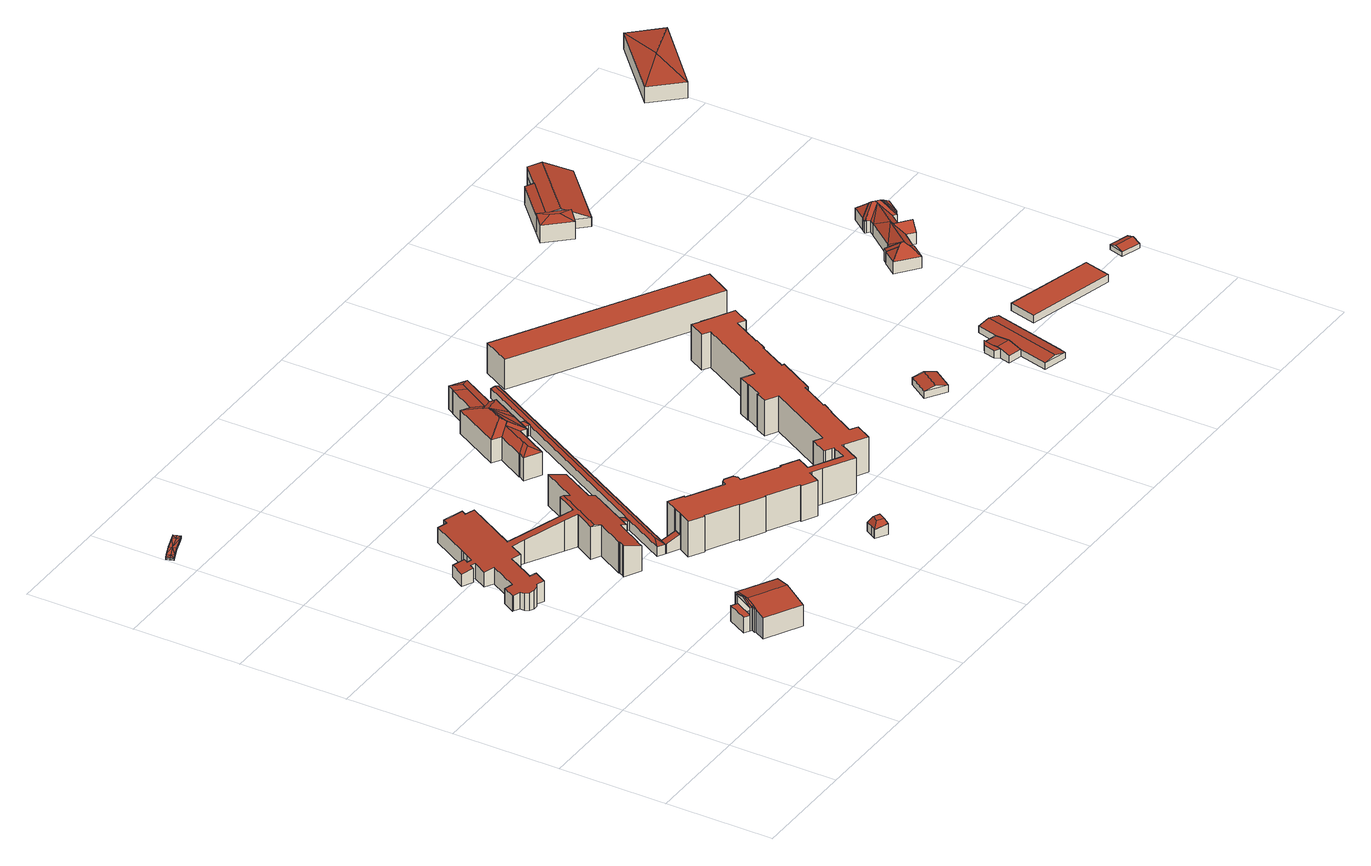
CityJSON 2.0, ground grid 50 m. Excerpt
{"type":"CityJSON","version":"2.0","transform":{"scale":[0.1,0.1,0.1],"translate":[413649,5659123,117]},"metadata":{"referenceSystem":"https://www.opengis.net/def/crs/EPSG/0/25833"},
"CityObjects":{
"building1":{"type":"Building","attributes":{"name":"Graf-Stauffenberg-Kaserne","Gemeindeschluessel":14612000,"Geometrietyp2DReferenz":"3000","function":"31001_3073","roofType":"9999"},"children":["building1-1","building1-2","building1-3","building1-4"]},
"building1-1":{"type":"BuildingPart","attributes":{"Dachtyp_tdc":"tdcGableRoof","Dachneigung":18.46,"QualitaetDacherkennung":8,"Geometrietyp2DReferenz":"3000","measuredHeight":13.12,"roofType":"3100"},"parents":["building1"],"geometry":[{"type":"MultiSurface","lod":"2","boundaries":[[[0,1,2,3,4]],[[5,6,7,8]],[[5,1,9]],[[1,0,10,11,9]],[[6,5,9,11,12]],[[4,3,13,8,7,14]]],"semantics":{"surfaces":[{"type":"WallSurface"},{"type":"RoofSurface"},{"type":"GroundSurface"}],"values":[0,0,0,1,1,2]}}]},
"building1-2":{"type":"BuildingPart","attributes":{"Dachtyp_tdc":"tdcPolyFlatRoof","Dachneigung":0,"QualitaetDacherkennung":58,"Geometrietyp2DReferenz":"3000","measuredHeight":7.45,"roofType":"1000"},"parents":["building1"],"geometry":[{"type":"MultiSurface","lod":"2","boundaries":[[[2,15,16,3]],[[15,17,18,16]],[[17,19,13,18]],[[19,17,15,2]],[[3,16,18,13]]],"semantics":{"surfaces":[{"type":"WallSurface"},{"type":"RoofSurface"},{"type":"GroundSurface"}],"values":[0,0,0,1,2]}}]},
"building1-3":{"type":"BuildingPart","attributes":{"Dachtyp_tdc":"tdcGableRoof","Dachneigung":10.48,"QualitaetDacherkennung":31,"Geometrietyp2DReferenz":"3000","measuredHeight":12.55,"roofType":"3100"},"parents":["building1"],"geometry":[{"type":"MultiSurface","lod":"2","boundaries":[[[20,21,22,23,24]],[[20,25,26,21]],[[25,27,0,4,26]],[[28,29,30,7,6]],[[31,10,27,25,20,24,32,33]],[[33,34,29,28,12,31]],[[35,36,22,21,26,4,14,7,30]],[[29,34,35,30]]],"semantics":{"surfaces":[{"type":"WallSurface"},{"type":"RoofSurface"},{"type":"GroundSurface"}],"values":[0,0,0,0,1,1,2,0]}}]},
"building1-4":{"type":"BuildingPart","attributes":{"Dachtyp_tdc":"tdcGableRoof","Dachneigung":10.81,"QualitaetDacherkennung":44,"Geometrietyp2DReferenz":"3000","measuredHeight":12.57,"roofType":"3100"},"parents":["building1"],"geometry":[{"type":"MultiSurface","lod":"2","boundaries":[[[34,37,38,35]],[[37,39,40,38]],[[39,41,42,40]],[[39,37,43]],[[37,34,33,44,43]],[[41,39,43,44,32,24]],[[35,38,40,42,22,36]]],"semantics":{"surfaces":[{"type":"WallSurface"},{"type":"RoofSurface"},{"type":"GroundSurface"}],"values":[0,0,0,0,1,1,2]}}]},
"building2":{"type":"Building","attributes":{"name":"Graf-Stauffenberg-Kaserne","Dachtyp_tdc":"tdcFreeFormRoof","Gemeindeschluessel":14612000,"Dachneigung":10.09,"QualitaetDacherkennung":14,"Geometrietyp2DReferenz":"3000","measuredHeight":16.01,"function":"31001_3073","roofType":"5000"},"geometry":[{"type":"Solid","lod":"2","boundaries":[[[[45,46,47,48]],[[46,49,50,47]],[[49,51,52,50]],[[51,53,54,52]],[[53,55,56,54]],[[55,57,58,56]],[[57,59,60,58]],[[59,61,62,60]],[[61,63,64,62]],[[63,65,66,64]],[[65,67,68,66]],[[67,69,70,68]],[[69,71,72,70]],[[71,73,74,72]],[[73,75,76,74]],[[75,77,78,76]],[[77,79,80,78]],[[79,81,82,80]],[[81,83,84,82]],[[83,85,86,84]],[[85,87,88,86]],[[87,89,90,88]],[[89,91,92,90]],[[91,93,94,92]],[[93,95,96,94]],[[95,97,98,96]],[[97,99,100,98]],[[99,101,102,100]],[[101,103,104,102]],[[103,105,106,104]],[[105,107,108,106]],[[107,109,110,108]],[[109,111,112,110]],[[111,113,114,112]],[[113,115,116,114]],[[115,117,118,116]],[[117,119,120,118]],[[119,121,122,120]],[[121,123,124,122]],[[123,125,126,124]],[[125,127,128,126]],[[127,129,130,128]],[[129,131,132,130]],[[131,133,134,132]],[[133,135,136,134]],[[135,137,138,136]],[[137,139,140,138]],[[139,141,142,140]],[[141,143,144,142]],[[143,145,146,144]],[[145,147,148,146]],[[147,149,150,148]],[[149,151,152,150]],[[151,153,154,152]],[[153,155,156,154]],[[155,157,158,156]],[[157,159,160,158]],[[159,161,162,160]],[[161,163,164,162]],[[163,165,166,164]],[[165,167,168,166]],[[167,169,170,168]],[[169,171,172,170]],[[171,173,174,172]],[[173,175,176,174]],[[175,177,178,176]],[[177,179,180,178]],[[179,181,182,180]],[[181,183,184,182]],[[183,185,186,184]],[[185,187,188,186]],[[187,189,190,188]],[[189,45,48,190]],[[157,155,153,151,149,147,145,143,141,139,137,135,133,131,191,192,171,169,167,165,163,161,159]],[[125,123,121,119,117,115,113,111,109,107,105,103,101,99,97,95,93,91,89,87,85,83,81,79,77,75,73,71,69,67,65,63,61,59,57,55,53,51,49,46,45,189,187,185,183,181,179,177,175,173,192,191,129,127]],[[131,129,191]],[[173,171,192]],[[48,47,50,52,54,56,58,60,62,64,66,68,70,72,74,76,78,80,82,84,86,88,90,92,94,96,98,100,102,104,106,108,110,112,114,116,118,120,122,124,126,128,130,132,134,136,138,140,142,144,146,148,150,152,154,156,158,160,162,164,166,168,170,172,174,176,178,180,182,184,186,188,190]]]],"semantics":{"surfaces":[{"type":"WallSurface"},{"type":"RoofSurface"},{"type":"GroundSurface"}],"values":[[0,0,0,0,0,0,0,0,0,0,0,0,0,0,0,0,0,0,0,0,0,0,0,0,0,0,0,0,0,0,0,0,0,0,0,0,0,0,0,0,0,0,0,0,0,0,0,0,0,0,0,0,0,0,0,0,0,0,0,0,0,0,0,0,0,0,0,0,0,0,0,0,0,1,1,0,0,2]]}}]},
"building3":{"type":"Building","attributes":{"Erfassungsdatum_Objekt":"2022-03-29","BodenHoehe":117.41,"gemHoehe":0,"BauwerkHoehe":1,"Breite":3.5,"Gemeindeschluessel":"14612000","Geometrietyp2DReferenz":"3000","measuredHeight":1,"function":"53001_1800"},"geometry":[{"type":"MultiSurface","lod":"2","boundaries":[[[193,194,195]],[[196,197,198]],[[199,200,198]],[[198,200,196]],[[197,196,201]],[[197,201,202]],[[202,201,203]],[[203,201,204]],[[204,201,205]],[[205,201,193]],[[205,193,206]],[[206,193,195]],[[206,195,207]],[[200,208,209]],[[200,209,196]],[[196,209,210]],[[196,210,201]],[[201,210,211]],[[201,211,212]],[[201,212,193]],[[194,213,195]],[[193,212,194]],[[200,214,215]],[[199,198,216]],[[199,216,214]],[[198,197,217]],[[198,217,216]],[[197,202,218]],[[197,218,217]],[[202,203,219]],[[202,219,218]],[[203,204,220]],[[203,220,219]],[[204,205,221]],[[204,221,220]],[[205,206,222]],[[205,222,221]],[[206,207,223]],[[206,223,222]],[[207,195,224]],[[207,224,223]],[[195,213,225]],[[195,225,224]],[[213,194,226]],[[213,226,225]],[[194,212,227]],[[194,227,226]],[[212,211,228]],[[212,228,227]],[[211,210,229]],[[211,229,228]],[[210,209,230]],[[210,230,229]],[[209,208,231]],[[209,231,230]],[[208,200,215]],[[208,215,231]],[[200,199,214]],[[216,217,232]],[[216,215,214]],[[232,215,216]],[[233,232,217]],[[218,233,217]],[[219,233,218]],[[220,233,219]],[[221,233,220]],[[234,233,221]],[[222,234,221]],[[224,234,222]],[[223,224,222]],[[230,231,215]],[[232,230,215]],[[229,230,232]],[[233,229,232]],[[228,229,233]],[[227,228,233]],[[234,227,233]],[[224,225,226]],[[226,227,234]],[[224,226,234]]],"semantics":{"surfaces":[{"type":"RoofSurface"},{"type":"WallSurface"},{"type":"GroundSurface"}],"values":[0,0,0,0,0,0,0,0,0,0,0,0,0,0,0,0,0,0,0,0,0,0,1,1,1,1,1,1,1,1,1,1,1,1,1,1,1,1,1,1,1,1,1,1,1,1,1,1,1,1,1,1,1,1,1,1,1,1,2,2,2,2,2,2,2,2,2,2,2,2,2,2,2,2,2,2,2,2,2,2]}}]},
"building4":{"type":"Building","attributes":{"name":"Graf-Stauffenberg-Kaserne","Dachtyp_tdc":"tdcFreeFormRoof","Gemeindeschluessel":14612000,"Dachneigung":62.07,"QualitaetDacherkennung":66,"Geometrietyp2DReferenz":"3000","measuredHeight":7.59,"function":"31001_3073","roofType":"5000"},"geometry":[{"type":"Solid","lod":"2","boundaries":[[[[235,236,237,238]],[[236,239,240,237]],[[239,241,242,240]],[[241,243,244,242]],[[243,245,246,244]],[[245,235,238,246]],[[245,243,247,248,249]],[[249,248,250,235]],[[250,251,241,239,236,235]],[[251,247,243,241]],[[248,247,251,250]],[[235,245,249]],[[238,237,240,242,244,246]]]],"semantics":{"surfaces":[{"type":"WallSurface"},{"type":"RoofSurface"},{"type":"GroundSurface"}],"values":[[0,0,0,0,0,0,1,1,1,1,1,0,2]]}}]},
"building5":{"type":"Building","attributes":{"name":"Graf-Stauffenberg-Kaserne","Gemeindeschluessel":14612000,"Geometrietyp2DReferenz":"3000","function":"31001_3073","roofType":"9999"},"children":["building5-1","building5-2","building5-3","building5-4"]},
"building5-1":{"type":"BuildingPart","attributes":{"Dachtyp_tdc":"tdcHipAndGableRoof","Dachneigung":10.35,"QualitaetDacherkennung":25,"Geometrietyp2DReferenz":"3000","measuredHeight":5.09,"roofType":"5000"},"parents":["building5"],"geometry":[{"type":"MultiSurface","lod":"2","boundaries":[[[252,253,254]],[[252,255,256,253]],[[257,258,259,260]],[[258,261,262,259]],[[261,263,264,262]],[[263,265,266,264]],[[265,267,268,269,266]],[[270,271,272,273,274]],[[271,275,276,272]],[[275,277,278,276]],[[277,279,278]],[[275,271,270,280]],[[270,267,265,263,280]],[[263,261,258,257,255,252,277,275,280]],[[253,256,260,259,262,264,266,269,273,272,276,278]]],"semantics":{"surfaces":[{"type":"WallSurface"},{"type":"RoofSurface"},{"type":"GroundSurface"}],"values":[0,0,0,0,0,0,0,0,0,0,0,1,1,1,2]}}]},
"building5-2":{"type":"BuildingPart","attributes":{"Dachtyp_tdc":"tdcPolyFlatRoof","Dachneigung":18.7,"QualitaetDacherkennung":58,"Geometrietyp2DReferenz":"3000","measuredHeight":6.61,"roofType":"2100"},"parents":["building5"],"geometry":[{"type":"MultiSurface","lod":"2","boundaries":[[[279,281,282,278]],[[281,283,146,282]],[[283,284,144,146]],[[284,285,286,144]],[[285,254,253,286]],[[254,285,284,283,281,279]],[[282,146,144,286,253,278]]],"semantics":{"surfaces":[{"type":"WallSurface"},{"type":"RoofSurface"},{"type":"GroundSurface"}],"values":[0,0,0,0,0,1,2]}}]},
"building5-3":{"type":"BuildingPart","attributes":{"Dachtyp_tdc":"tdcPolyFlatRoof","Dachneigung":21.17,"QualitaetDacherkennung":40,"Geometrietyp2DReferenz":"3000","measuredHeight":6.99,"roofType":"2100"},"parents":["building5"],"geometry":[{"type":"MultiSurface","lod":"2","boundaries":[[[287,288,289,290]],[[288,291,272,289]],[[268,292,293,269]],[[292,294,295,293]],[[294,287,290,295]],[[294,292,268,274,291,288,287]],[[290,289,272,273,269,293,295]]],"semantics":{"surfaces":[{"type":"WallSurface"},{"type":"RoofSurface"},{"type":"GroundSurface"}],"values":[0,0,0,0,0,1,2]}}]},
"building5-4":{"type":"BuildingPart","attributes":{"Dachtyp_tdc":"tdcFreeFormRoof","Dachneigung":35.85,"QualitaetDacherkennung":24,"Geometrietyp2DReferenz":"3000","measuredHeight":6.36,"roofType":"5000"},"parents":["building5"],"geometry":[{"type":"MultiSurface","lod":"2","boundaries":[[[296,297,298,299]],[[297,300,257,260,298]],[[301,302,303,256,255]],[[302,304,305,303]],[[304,296,299,305]],[[300,297,296,306,307]],[[306,296,304]],[[304,302,301,307,306]],[[307,301,300]],[[299,298,260,256,303,305]]],"semantics":{"surfaces":[{"type":"WallSurface"},{"type":"RoofSurface"},{"type":"GroundSurface"}],"values":[0,0,0,0,0,1,1,1,1,2]}}]},
"building6":{"type":"Building","attributes":{"name":"Graf-Stauffenberg-Kaserne","Dachtyp_tdc":"tdcFreeFormRoof","Gemeindeschluessel":14612000,"Dachneigung":22.33,"QualitaetDacherkennung":80,"Geometrietyp2DReferenz":"3000","measuredHeight":14.55,"function":"31001_3073","roofType":"5000"},"geometry":[{"type":"Solid","lod":"2","boundaries":[[[[308,309,310,311]],[[309,312,313,310]],[[312,314,315,313]],[[314,316,317,315]],[[316,318,319,317]],[[318,320,321,319]],[[320,322,323,321]],[[322,324,325,323]],[[324,326,327,325]],[[326,328,329,327]],[[328,330,331,329]],[[330,332,333,331]],[[332,334,335,333]],[[334,336,337,335]],[[336,338,339,337]],[[338,340,341,339]],[[340,342,343,341]],[[342,344,345,343]],[[344,346,347,345]],[[346,308,311,347]],[[348,349,346,344]],[[348,344,342]],[[350,351,349,348,342,340]],[[352,336,332]],[[352,338,336]],[[352,353,338]],[[353,352,354]],[[338,353,355]],[[356,352,328,326]],[[357,358,359,360,361,356,326,324]],[[357,324,322]],[[358,357,322,320]],[[359,358,320,318]],[[360,359,318,316]],[[361,360,316,314]],[[354,352,356,361,314,312]],[[353,354,312,309]],[[351,350,355,353,309,308]],[[349,351,308,346]],[[311,310,313,315,317,319,321,323,325,327,329,331,333,335,337,339,341,343,345,347]],[[355,350,340,338]],[[328,332,330]],[[332,336,334]],[[352,332,328]]]],"semantics":{"surfaces":[{"type":"WallSurface"},{"type":"RoofSurface"},{"type":"GroundSurface"}],"values":[[0,0,0,0,0,0,0,0,0,0,0,0,0,0,0,0,0,0,0,0,1,1,1,1,1,1,1,1,1,1,1,1,1,1,1,1,1,1,1,2,1,1,1,1]]}}]},
"building7":{"type":"Building","attributes":{"name":"Graf-Stauffenberg-Kaserne","Dachtyp_tdc":"tdcPolyFlatRoof","Gemeindeschluessel":14612000,"Dachneigung":0,"QualitaetDacherkennung":4,"Geometrietyp2DReferenz":"3000","measuredHeight":17.07,"function":"31001_3073","roofType":"1000"},"geometry":[{"type":"Solid","lod":"2","boundaries":[[[[362,363,364,365]],[[363,366,367,364]],[[366,368,369,367]],[[368,370,371,369]],[[370,372,373,371]],[[372,374,375,373]],[[374,376,377,375]],[[376,378,379,377]],[[378,380,381,379]],[[380,382,383,381]],[[382,384,385,383]],[[384,386,387,385]],[[386,388,389,387]],[[388,390,391,389]],[[390,392,393,391]],[[392,394,395,393]],[[394,396,397,395]],[[396,398,399,397]],[[398,400,401,399]],[[400,402,403,401]],[[402,404,405,403]],[[404,406,407,405]],[[406,408,409,407]],[[408,410,411,409]],[[410,412,413,411]],[[412,414,415,413]],[[414,416,417,415]],[[416,418,419,417]],[[418,420,421,419]],[[420,422,423,421]],[[422,424,425,423]],[[424,426,427,425]],[[426,428,429,427]],[[428,430,431,429]],[[430,432,433,431]],[[432,434,435,433]],[[434,436,437,435]],[[436,438,439,437]],[[438,440,441,439]],[[440,442,443,441]],[[442,444,445,443]],[[444,446,447,445]],[[446,448,449,447]],[[448,450,451,449]],[[452,453,454,455]],[[453,456,457,454]],[[456,458,459,457]],[[458,460,461,459]],[[460,462,463,461]],[[462,464,465,463]],[[464,466,467,465]],[[466,468,469,467]],[[468,470,471,469]],[[470,472,473,471]],[[472,474,475,473]],[[474,476,477,475]],[[476,478,479,477]],[[478,480,481,479]],[[480,482,483,481]],[[482,484,485,483]],[[484,486,487,485]],[[486,488,489,487]],[[488,490,491,489]],[[490,492,493,491]],[[492,494,495,493]],[[494,496,497,495]],[[496,498,499,497]],[[498,500,501,499]],[[500,502,503,501]],[[502,504,505,503]],[[504,506,507,505]],[[506,508,509,507]],[[508,510,511,509]],[[510,512,513,511]],[[512,514,515,513]],[[514,516,517,515]],[[516,518,519,517]],[[518,362,365,519]],[[518,516,514,512,510,508,506,504,502,500,498,496,494,492,490,488,486,484,482,480,478,476,474,472,470,468,466,464,462,460,458,456,453,452,450,448,446,444,442,440,438,436,434,432,430,428,426,424,422,420,418,416,414,412,410,408,406,404,402,400,398,396,394,392,390,388,386,384,382,380,378,376,374,372,370,368,366,363,362]],[[365,364,367,369,371,373,375,377,379,381,383,385,387,389,391,393,395,397,399,401,403,405,407,409,411,413,415,417,419,421,423,425,427,429,431,433,435,437,439,441,443,445,447,449,451,455,454,457,459,461,463,465,467,469,471,473,475,477,479,481,483,485,487,489,491,493,495,497,499,501,503,505,507,509,511,513,515,517,519]],[[450,452,455,451]]]],"semantics":{"surfaces":[{"type":"WallSurface"},{"type":"RoofSurface"},{"type":"GroundSurface"}],"values":[[0,0,0,0,0,0,0,0,0,0,0,0,0,0,0,0,0,0,0,0,0,0,0,0,0,0,0,0,0,0,0,0,0,0,0,0,0,0,0,0,0,0,0,0,0,0,0,0,0,0,0,0,0,0,0,0,0,0,0,0,0,0,0,0,0,0,0,0,0,0,0,0,0,0,0,0,0,0,1,2,0]]}}]},
"building8":{"type":"Building","attributes":{"Dachtyp_tdc":"tdcGableRoof","Gemeindeschluessel":14612000,"Dachneigung":14.81,"QualitaetDacherkennung":87,"Geometrietyp2DReferenz":"3000","measuredHeight":4.74,"function":"31001_9998","roofType":"3100"},"geometry":[{"type":"Solid","lod":"2","boundaries":[[[[520,521,522,523]],[[521,524,525,522]],[[524,526,527,525]],[[526,520,523,527]],[[524,521,528]],[[520,526,529]],[[521,520,529,528]],[[526,524,528,529]],[[523,522,525,527]]]],"semantics":{"surfaces":[{"type":"WallSurface"},{"type":"RoofSurface"},{"type":"GroundSurface"}],"values":[[0,0,0,0,0,0,1,1,2]]}}]},
"building9":{"type":"Building","attributes":{"name":"Graf-Stauffenberg-Kaserne","Dachtyp_tdc":"tdcPolyFlatRoof","Gemeindeschluessel":14612000,"Dachneigung":0,"QualitaetDacherkennung":67,"Geometrietyp2DReferenz":"3000","measuredHeight":14.43,"function":"31001_3073","roofType":"1000"},"geometry":[{"type":"Solid","lod":"2","boundaries":[[[[530,531,532,533]],[[531,534,535,532]],[[534,536,537,535]],[[536,530,533,537]],[[536,534,531,530]],[[533,532,535,537]]]],"semantics":{"surfaces":[{"type":"WallSurface"},{"type":"RoofSurface"},{"type":"GroundSurface"}],"values":[[0,0,0,0,1,2]]}}]},
"building10":{"type":"Building","attributes":{"Gemeindeschluessel":14612000,"Geometrietyp2DReferenz":"3000","function":"31001_9998","roofType":"9999"},"children":["building10-1","building10-2"]},
"building10-1":{"type":"BuildingPart","attributes":{"Dachtyp_tdc":"tdcPolyFlatRoof","Dachneigung":19.86,"QualitaetDacherkennung":62,"Geometrietyp2DReferenz":"3000","measuredHeight":4.13,"roofType":"2100"},"parents":["building10"],"geometry":[{"type":"MultiSurface","lod":"2","boundaries":[[[538,539,540,541]],[[539,542,543,540]],[[542,544,545,546,543]],[[544,542,539,538,547,548]],[[541,540,543,546,549]]],"semantics":{"surfaces":[{"type":"WallSurface"},{"type":"RoofSurface"},{"type":"GroundSurface"}],"values":[0,0,0,1,2]}}]},
"building10-2":{"type":"BuildingPart","attributes":{"Dachtyp_tdc":"tdcGableRoof","Dachneigung":10.51,"QualitaetDacherkennung":63,"Geometrietyp2DReferenz":"3000","measuredHeight":4.78,"roofType":"3100"},"parents":["building10"],"geometry":[{"type":"MultiSurface","lod":"2","boundaries":[[[550,551,552,553]],[[551,554,555,552]],[[554,556,538,541,555]],[[545,557,558,546]],[[557,550,553,558]],[[559,556,554,551,550]],[[550,557,545,548,559]],[[553,552,555,541,549,546,558]]],"semantics":{"surfaces":[{"type":"WallSurface"},{"type":"RoofSurface"},{"type":"GroundSurface"}],"values":[0,0,0,0,0,1,1,2]}}]},
"building11":{"type":"Building","attributes":{"Dachtyp_tdc":"tdcGableRoof","Gemeindeschluessel":14612000,"Dachneigung":10.54,"QualitaetDacherkennung":86,"Geometrietyp2DReferenz":"3000","measuredHeight":4.33,"function":"31001_9998","roofType":"3100"},"geometry":[{"type":"Solid","lod":"2","boundaries":[[[[551,557,560,561]],[[557,562,563,560]],[[562,564,565,563]],[[564,566,567,565]],[[566,568,569,567]],[[568,570,571,569]],[[570,551,561,571]],[[557,551,570,572,573,562]],[[566,564,573,572,568]],[[572,570,568]],[[562,573,564]],[[561,560,563,565,567,569,571]]]],"semantics":{"surfaces":[{"type":"WallSurface"},{"type":"RoofSurface"},{"type":"GroundSurface"}],"values":[[0,0,0,0,0,0,0,1,1,0,0,2]]}}]},
"building12":{"type":"Building","attributes":{"Dachtyp_tdc":"tdcPolyFlatRoof","Gemeindeschluessel":14612000,"Dachneigung":0,"QualitaetDacherkennung":36,"Geometrietyp2DReferenz":"3000","measuredHeight":3.58,"function":"31001_9998","roofType":"1000"},"geometry":[{"type":"Solid","lod":"2","boundaries":[[[[574,575,576,577]],[[575,578,579,576]],[[578,580,581,579]],[[580,574,577,581]],[[580,578,575,574]],[[577,576,579,581]]]],"semantics":{"surfaces":[{"type":"WallSurface"},{"type":"RoofSurface"},{"type":"GroundSurface"}],"values":[[0,0,0,0,1,2]]}}]},
"building13":{"type":"Building","attributes":{"name":"Graf-Stauffenberg-Kaserne","Gemeindeschluessel":14612000,"Geometrietyp2DReferenz":"3000","function":"31001_3073","roofType":"9999"},"children":["building13-1","building13-2","building13-3"]},
"building13-1":{"type":"BuildingPart","attributes":{"Dachtyp_tdc":"tdcGableRoof","Dachneigung":25.52,"QualitaetDacherkennung":12,"Geometrietyp2DReferenz":"3000","measuredHeight":10.32,"roofType":"3100"},"parents":["building13"],"geometry":[{"type":"MultiSurface","lod":"2","boundaries":[[[582,583,584,585]],[[583,586,587,584]],[[586,588,589,587]],[[588,590,591,589]],[[592,593,594,595,596,597]],[[586,596,595,598,599,588]],[[588,599,590]],[[583,597,596,586]],[[585,584,587,589,591,600]],[[582,592,597,583]]],"semantics":{"surfaces":[{"type":"WallSurface"},{"type":"RoofSurface"},{"type":"GroundSurface"}],"values":[0,0,0,0,1,1,0,0,2,0]}}]},
"building13-2":{"type":"BuildingPart","attributes":{"Dachtyp_tdc":"tdcPolyFlatRoof","Dachneigung":14.81,"QualitaetDacherkennung":75,"Geometrietyp2DReferenz":"3000","measuredHeight":9.48,"roofType":"2100"},"parents":["building13"],"geometry":[{"type":"MultiSurface","lod":"2","boundaries":[[[601,602,603,604]],[[602,605,592,582,585,603]],[[605,602,601,606,607]],[[600,604,603,585]]],"semantics":{"surfaces":[{"type":"WallSurface"},{"type":"RoofSurface"},{"type":"GroundSurface"}],"values":[0,0,1,2]}}]},
"building13-3":{"type":"BuildingPart","attributes":{"Dachtyp_tdc":"tdcHipRoof","Dachneigung":14.86,"QualitaetDacherkennung":52,"Geometrietyp2DReferenz":"3000","measuredHeight":9.8,"roofType":"3200"},"parents":["building13"],"geometry":[{"type":"MultiSurface","lod":"2","boundaries":[[[608,609,610,611]],[[609,612,601,604,610]],[[613,608,611,591,590,599]],[[612,609,614]],[[608,613,615]],[[609,608,615,614]],[[613,598,594,616,606,612,614,615]],[[611,610,604,600,591]]],"semantics":{"surfaces":[{"type":"WallSurface"},{"type":"RoofSurface"},{"type":"GroundSurface"}],"values":[0,0,0,1,1,1,1,2]}}]},
"building14":{"type":"Building","attributes":{"Dachtyp_tdc":"tdcFreeFormRoof","Gemeindeschluessel":14612000,"Dachneigung":44.05,"QualitaetDacherkennung":4,"Geometrietyp2DReferenz":"3000","measuredHeight":10.69,"function":"31001_9998","roofType":"5000"},"geometry":[{"type":"Solid","lod":"2","boundaries":[[[[617,618,619,620]],[[618,621,622,619]],[[621,623,624,622]],[[623,625,626,624]],[[625,627,628,626]],[[627,629,630,628]],[[629,631,632,630]],[[631,633,634,632]],[[633,635,636,634]],[[635,637,638,636]],[[637,639,640,638]],[[639,641,642,640]],[[641,643,644,642]],[[643,645,646,644]],[[645,647,648,646]],[[647,649,650,648]],[[649,651,652,650]],[[651,653,654,652]],[[655,656,657,658]],[[656,659,660,657]],[[659,661,662,660]],[[661,617,620,662]],[[663,664,665,659,656]],[[663,656,655]],[[666,667,664,663,655,668]],[[669,666,668]],[[669,670,666]],[[669,671,670]],[[653,672,673,654]],[[672,669,674,673]],[[669,668,675,674]],[[668,655,658,675]],[[672,671,669]],[[672,676,671]],[[676,672,653]],[[677,678,679,676,653,651]],[[677,651,649]],[[680,678,677,649,647]],[[681,680,647,645]],[[681,645,643]],[[682,683,679,678,680,681,643,641]],[[682,641,639]],[[683,682,639,637]],[[671,676,679,683,637,635]],[[684,685,670,671,635,633]],[[685,684,631,629]],[[667,666,670,685,629,627]],[[686,667,627,625]],[[687,686,625,623]],[[688,687,623,621]],[[688,621,618]],[[665,689,661,659]],[[631,684,633]],[[620,619,622,624,626,628,630,632,634,636,638,640,642,644,646,648,650,652,654,673,674,675,658,657,660,662]],[[689,665,664,667,686,687,688,618,617]],[[689,617,661]]]],"semantics":{"surfaces":[{"type":"WallSurface"},{"type":"RoofSurface"},{"type":"GroundSurface"}],"values":[[0,0,0,0,0,0,0,0,0,0,0,0,0,0,0,0,0,0,0,0,0,0,1,1,1,1,1,1,0,0,0,0,1,1,1,1,1,1,1,1,1,1,1,1,1,1,1,1,1,1,1,1,0,2,1,1]]}}]},
"building15":{"type":"Building","attributes":{"Dachtyp_tdc":"tdcGableRoof","Gemeindeschluessel":14612000,"Dachneigung":19.53,"QualitaetDacherkennung":78,"Geometrietyp2DReferenz":"3000","measuredHeight":3.56,"function":"31001_9998","roofType":"3100"},"geometry":[{"type":"Solid","lod":"2","boundaries":[[[[690,691,692,693]],[[694,695,696]],[[691,690,697]],[[695,691,697,696]],[[690,694,696,697]],[[692,698,699,693]],[[691,695,698,692]],[[695,694,699,698]],[[694,690,693,699]]]],"semantics":{"surfaces":[{"type":"WallSurface"},{"type":"RoofSurface"},{"type":"GroundSurface"}],"values":[[0,0,0,1,1,2,0,0,0]]}}]},
"building16":{"type":"Building","attributes":{"name":"Graf-Stauffenberg-Kaserne","Dachtyp_tdc":"tdcTentRoof","Gemeindeschluessel":14612000,"Dachneigung":13.12,"QualitaetDacherkennung":36,"Geometrietyp2DReferenz":"3000","measuredHeight":9.69,"function":"31001_3073","roofType":"3500"},"geometry":[{"type":"Solid","lod":"2","boundaries":[[[[700,701,702,703]],[[701,704,705,702]],[[704,706,707,705]],[[706,700,703,707]],[[701,700,708]],[[704,701,708]],[[706,704,708]],[[700,706,708]],[[703,702,705,707]]]],"semantics":{"surfaces":[{"type":"WallSurface"},{"type":"RoofSurface"},{"type":"GroundSurface"}],"values":[[0,0,0,0,1,1,1,1,2]]}}]}
},
"vertices":[
[454,165,358],[449,168,358],[449,168,322],[449,168,248],[454,165,248],[506,270,359],[511,268,359],[511,268,248],[506,270,248],[477,218,379],[469,192,369],[482,216,379],[503,254,364],[499,258,248],[480,212,248],
[422,183,322],[422,183,248],[471,273,322],[471,273,248],[499,258,322],
[446,147,360],[446,147,248],[451,144,248],[451,144,352],[451,144,360],[456,164,364],[456,164,248],[454,165,364],[511,268,362],[517,280,359],[517,280,248],[480,212,373],[465,168,365],[487,208,373],[525,276,359],[525,276,248],[487,208,248],
[689,184,359],[689,184,248],[588,2,349],[588,2,248],[423,93,349],[423,93,248],[651,115,373],[486,206,373],
[205,1076,361],[190,1050,361],[190,1050,266],[205,1076,266],[210,1038,365],[210,1038,266],[215,1035,366],[215,1035,266],[183,978,366],[183,978,266],[153,995,359],[153,995,266],[136,984,358],[136,984,266],[116,984,355],[116,984,266],[97,995,351],[97,995,266],[86,1012,348],[86,1012,266],[85,1033,346],[85,1033,266],[58,1049,340],[58,1049,266],[56,1049,340],[56,1049,266],[88,1107,340],[88,1107,266],[120,1090,346],[120,1090,266],[190,1216,346],[190,1216,266],[150,1239,338],[150,1239,266],[186,1304,338],[186,1304,266],[168,1315,334],[168,1315,266],[157,1295,334],[157,1295,266],[109,1321,324],[109,1321,266],[147,1387,325],[147,1387,266],[195,1360,334],[195,1360,266],[184,1340,334],[184,1340,266],[201,1331,338],[201,1331,266],[218,1361,338],[218,1361,266],[231,1384,338],[231,1384,266],[240,1400,338],[240,1400,266],[336,1569,338],[336,1569,266],[352,1560,342],[352,1560,266],[373,1549,346],[373,1549,266],[377,1557,346],[377,1557,266],[384,1570,346],[384,1570,266],[459,1529,361],[459,1529,266],[447,1506,361],[447,1506,266],[483,1486,368],[483,1486,266],[353,1256,368],[353,1256,266],[351,1251,368],[351,1251,266],[402,1222,379],[402,1222,266],[564,1131,412],[564,1131,266],[617,1101,422],[617,1101,266],[619,1106,423],[619,1106,266],[671,1194,423],[671,1194,266],[711,1171,416],[711,1171,266],[798,1326,415],[798,1326,266],[872,1285,388],[872,1285,266],[785,1129,388],[785,1129,266],[814,1114,377],[814,1114,266],[765,1027,377],[765,1027,266],[762,1020,377],[762,1020,266],[743,987,377],[743,987,266],[740,980,377],[740,980,266],[692,895,377],[692,895,266],[666,908,387],[666,908,266],[658,894,387],[658,894,266],[595,784,387],[595,784,266],[593,785,388],[593,785,266],[576,755,388],[576,755,266],[503,796,415],[503,796,266],[508,804,415],[508,804,266],[518,822,415],[518,822,266],[520,827,415],[520,827,266],[518,828,416],[518,828,266],[588,952,416],[588,952,266],[546,976,422],[546,976,266],[595,1063,422],[595,1063,266],[598,1068,422],[598,1068,266],[546,1098,412],[546,1098,266],[384,1189,379],[384,1189,266],[332,1218,368],[332,1218,266],[329,1213,368],[329,1213,266],[297,1156,368],[297,1156,266],[261,1177,361],[261,1177,266],[684,1186,426],[562,967,426],
[150,2687,14],[172,2676,14],[169,2694,14],[32,2643,14],[28,2660,14],[9,2652,14],[7,2651,14],[14,2635,14],[84,2665,14],[77,2681,14],[78,2681,14],[79,2681,14],[142,2703,14],[161,2710,14],[163,2710,14],[20,2619,14],[23,2620,14],[41,2628,14],[90,2648,14],[153,2670,14],[174,2677,14],[7,2651,4],[14,2635,4],[9,2652,4],[28,2660,4],[77,2681,4],[78,2681,4],[79,2681,4],[142,2703,4],[161,2710,4],[163,2710,4],[169,2694,4],[174,2677,4],[172,2676,4],[153,2670,4],[90,2648,4],[41,2628,4],[23,2620,4],[20,2619,4],[32,2643,4],[84,2665,4],[150,2687,4],
[1262,70,309],[1265,75,309],[1265,75,267],[1262,70,267],[1276,93,309],[1276,93,267],[1294,123,309],[1294,123,267],[1347,91,318],[1347,91,267],[1316,39,318],[1316,39,267],[1330,86,342],[1311,54,342],[1315,39,320],[1284,73,342],[1301,101,342],
[827,984,313],[827,984,266],[827,984,307],[1200,1651,313],[1200,1651,266],[1218,1684,313],[1218,1683,313],[1218,1683,266],[1218,1684,266],[1355,1929,313],[1355,1929,266],[1374,1918,317],[1374,1918,266],[1387,1911,312],[1387,1911,266],[751,769,312],[751,769,310],[751,769,266],[733,738,312],[733,737,312],[733,737,266],[733,738,266],[733,738,310],[700,756,313],[700,756,266],[809,952,313],[809,952,266],[809,952,307],[747,794,317],
[802,956,310],[802,956,266],[743,987,333],[762,1020,333],[820,988,310],[820,988,266],
[794,705,336],[739,734,312],[739,734,266],[794,705,266],[733,737,310],[756,766,312],[756,766,266],[811,736,336],[811,736,266],
[1152,1721,317],[1212,1687,317],[1212,1687,266],[1152,1721,266],[1218,1684,317],[1200,1651,317],[1194,1655,317],[1194,1655,266],[1133,1688,317],[1133,1688,266],[1151,1700,330],[1193,1677,330],
[909,1529,384],[979,1653,384],[979,1653,273],[909,1529,273],[937,1677,384],[937,1677,273],[1060,1896,384],[1060,1896,273],[1101,1873,384],[1101,1873,273],[1170,1997,384],[1170,1997,273],[1172,1996,384],[1172,1996,273],[1190,2027,384],[1190,2027,273],[1264,1985,384],[1264,1985,273],[1176,1829,384],[1176,1829,273],[1204,1814,384],[1204,1814,273],[1156,1729,384],[1156,1729,273],[1152,1721,384],[1152,1721,273],[1133,1688,384],[1133,1688,273],[1129,1680,384],[1129,1680,273],[1081,1595,384],[1081,1595,273],[1054,1610,384],[1054,1610,273],[967,1456,384],[967,1456,273],[893,1497,384],[893,1497,273],[911,1528,384],[911,1528,273],[951,1513,402],[968,1544,402],[1037,1669,402],[968,1546,402],[1091,1781,418],[1059,1676,409],[1050,1708,418],[1058,1675,409],[1085,1803,412],[1206,1969,402],[1188,1938,402],[1187,1937,402],[1117,1814,402],[1086,1805,412],
[1747,564,438],[1674,435,438],[1674,435,267],[1747,564,267],[1709,415,438],[1709,415,267],[1668,341,438],[1668,341,267],[1569,396,438],[1569,396,267],[1561,400,438],[1561,400,267],[1508,304,438],[1508,304,267],[1373,380,438],[1373,380,267],[1330,403,438],[1330,403,267],[1319,409,438],[1319,409,267],[1315,402,438],[1315,402,267],[1287,352,438],[1287,352,267],[1219,389,438],[1219,389,267],[1222,396,438],[1222,396,267],[1080,475,438],[1080,475,267],[1078,471,438],[1078,471,267],[972,530,438],[972,530,267],[975,535,438],[975,535,267],[832,615,438],[832,615,267],[828,608,438],[828,608,267],[760,646,438],[760,646,267],[789,697,438],[789,697,267],[794,705,438],[794,705,267],[811,736,438],[811,736,267],[814,742,438],[814,742,267],[844,795,438],[844,795,267],[912,756,438],[912,756,267],[909,751,438],[909,751,267],[1073,658,438],[1073,658,267],[1085,678,438],[1085,678,267],[1102,682,438],[1102,682,267],[1140,661,438],[1140,661,267],[1144,642,438],[1144,642,267],[1134,624,438],[1134,624,267],[1299,532,438],[1299,532,267],[1303,539,438],[1303,539,267],[1381,495,438],[1381,495,267],[1354,446,438],[1354,446,267],[1349,437,438],[1349,437,267],[1424,394,438],[1424,394,267],[1493,356,438],[1493,356,267],[1523,410,438],[1523,410,267],[1528,418,438],[1528,418,267],[1520,423,438],[1520,423,267],[1492,438,438],[1492,438,267],[1485,442,438],[1527,517,438],[1527,517,267],[1485,442,267],[1565,496,438],[1565,496,267],[1738,806,438],[1738,806,267],[1680,837,438],[1680,837,267],[1707,887,438],[1707,887,267],[1712,884,438],[1712,884,267],[1750,954,438],[1750,954,267],[1746,956,438],[1746,956,267],[1773,1004,438],[1773,1004,267],[1831,973,438],[1831,973,267],[2003,1283,438],[2003,1283,267],[1967,1303,438],[1967,1303,267],[2009,1378,438],[2009,1378,267],[2043,1359,438],[2043,1359,267],[2051,1355,438],[2051,1355,267],[2087,1335,438],[2087,1335,267],[2190,1278,438],[2190,1278,267],[2173,1249,438],[2173,1249,267],[2164,1232,438],[2164,1232,267],[2148,1203,438],[2148,1203,267],[2113,1222,438],[2113,1222,267],[2109,1216,438],[2109,1216,267],[2041,1093,438],[2041,1093,267],[2045,1091,438],[2045,1091,267],[2015,1038,438],[2015,1038,267],[2011,1041,438],[2011,1041,267],[1940,912,438],[1940,912,267],[1951,906,438],[1951,906,267],[1858,739,438],[1858,739,267],[1847,745,438],[1847,745,267],[1776,618,438],[1776,618,267],[1780,615,438],[1780,615,267],[1750,562,438],[1750,562,267],
[2167,378,363],[2230,471,363],[2230,471,329],[2167,378,329],[2320,410,362],[2320,410,329],[2257,318,362],[2257,318,329],[2273,442,377],[2211,349,377],
[2385,1516,424],[2315,1393,424],[2315,1393,280],[2385,1516,280],[1420,1902,424],[1420,1902,280],[1490,2025,424],[1490,2025,280],
[2556,253,389],[2543,273,382],[2543,273,347],[2556,253,347],[2556,325,382],[2556,325,347],[2579,342,389],[2579,342,381],[2579,342,347],[2560,268,389],[2568,302,389],[2560,268,347],
[2624,251,395],[2608,187,381],[2608,187,347],[2624,251,347],[2543,203,381],[2543,203,347],[2556,253,392],[2643,325,381],[2643,325,347],[2560,268,395],
[2643,325,349],[2608,187,349],[2668,421,381],[2668,421,349],[2778,393,380],[2778,393,349],[2692,59,380],[2692,59,349],[2683,23,380],[2683,23,349],[2573,52,381],[2573,52,349],[2629,37,392],[2724,407,392],
[3255,162,385],[2843,267,385],[2843,267,349],[3255,162,349],[2874,391,385],[2874,391,349],[3287,286,385],[3287,286,349],
[2637,2490,339],[2732,2579,339],[2732,2579,296],[2637,2490,296],[2862,2440,339],[2862,2440,296],[2607,2203,339],[2607,2203,296],[2550,2264,339],[2550,2264,296],[2637,2490,386],[2477,2342,386],[2489,2329,390],[2520,2296,400],[2775,2534,400],[2732,2579,386],[2534,2281,390],[2550,2264,379],[2477,2342,296],
[2451,2370,381],[2611,2519,381],[2611,2519,296],[2451,2370,296],[2637,2490,391],[2474,2346,390],[2477,2342,391],
[2493,2211,381],[2395,2317,381],[2395,2317,296],[2493,2211,296],[2451,2370,390],[2550,2264,390],[2467,2315,394],[2496,2283,394],[2477,2342,390],
[3142,1284,392],[3259,1193,392],[3259,1193,336],[3142,1284,336],[3208,1129,392],[3208,1129,336],[3204,1132,392],[3204,1132,336],[3190,1114,392],[3190,1114,336],[3172,1127,392],[3172,1127,336],[3129,1071,392],[3129,1071,336],[3165,1043,392],[3165,1043,336],[3116,981,392],[3116,981,336],[3079,1010,392],[3079,1010,336],[3024,940,392],[3024,940,336],[3027,937,392],[3027,937,336],[2976,872,392],[2976,872,336],[2879,949,392],[2879,949,336],[2929,1014,392],[2929,1014,336],[2931,1013,392],[2931,1013,336],[2945,1031,392],[2945,1031,336],[2949,1029,392],[2949,1029,336],[2965,1016,392],[2965,1016,336],[3082,1197,392],[3078,1200,392],[3078,1200,336],[3082,1197,336],[3092,1218,392],[3092,1218,336],[3091,1219,392],[3091,1219,336],[3085,1201,396],[3152,1209,443],[3151,1224,433],[3163,1193,437],[3162,1202,443],[3097,1185,392],[3079,1162,392],[3072,1076,438],[3071,1076,437],[2978,1034,392],[2978,1034,336],[3079,1162,336],[3097,1185,336],[2972,951,438],[2946,1026,396],[2955,957,443],[2964,950,443],[2938,955,432],[2936,956,432],[2969,930,431],[2966,932,431],[3140,1012,430],[3074,1064,430],[3180,1188,443],[3196,1190,432],[3201,1186,432],[3150,1224,433],
[3548,247,379],[3526,177,377],[3526,177,355],[3548,247,355],[3458,275,379],[3436,205,377],[3447,242,391],[3538,214,391],[3436,205,355],[3458,275,355],
[3489,2480,377],[3788,2756,377],[3788,2756,301],[3489,2480,301],[3910,2625,378],[3910,2625,301],[3610,2349,378],[3610,2349,301],[3700,2552,398]
]}
